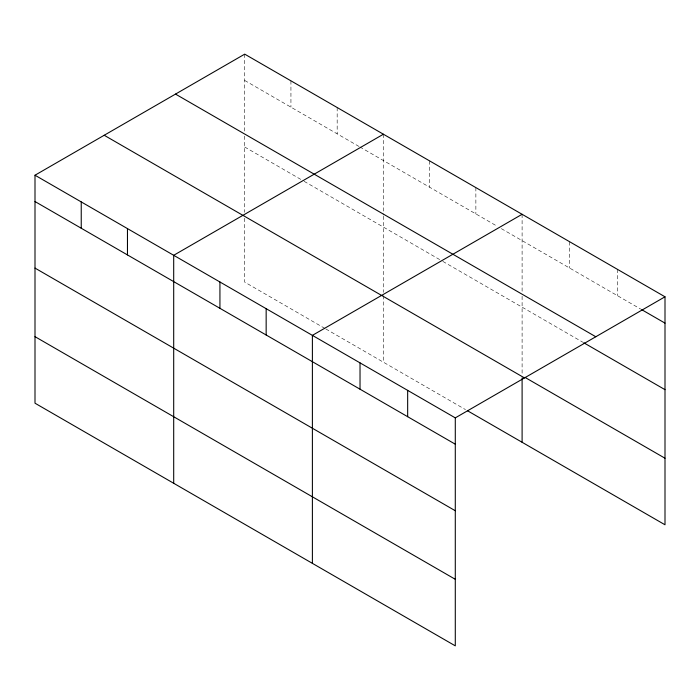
<?xml version="1.0" encoding="UTF-8"?>
<svg xmlns="http://www.w3.org/2000/svg" width="700" height="700" viewBox="0 0 700 700"><rect width="100%" height="100%" fill="white"/><g stroke="black" fill="none" stroke-linecap="round" stroke-linejoin="round"><path stroke-width="0.53" stroke-dasharray="3.5 2.62" d="M244.711 80.465L358.873 146.379M359.817 146.921L497.569 226.45M501.34 228.638L640.719 309.102M244.711 147.018L303.205 180.784M304.15 181.335L441.901 260.864M442.846 261.406L582.811 342.213M324.905 328.431L244.711 282.126L244.711 215.582M325.85 328.974L465.491 409.596M617.365 269.299L617.365 295.619M569.73 241.797L569.73 268.118M522.104 214.296L522.104 291.891M522.104 296.257L522.104 374.64M475.869 187.609L475.869 213.929M429.634 160.912L429.634 187.232M383.408 134.225L383.408 215.093M383.408 216.178L383.408 292.39M383.408 295.654L383.408 362.197M337.172 107.529L337.172 133.849M290.938 80.841L290.938 107.161M244.711 54.145L244.711 131.74M244.711 136.106L244.711 212.31"/><path stroke-width="1.05" d="M455.289 510.738L455.289 417.874L35 175.219L35 403.2L455.289 645.855L455.289 510.738L35 268.091M467.381 410.681L665 524.781L665 296.8L244.711 54.145L35 175.219M383.408 134.225L173.696 255.299L173.696 483.28M522.104 214.296L312.392 335.37L312.392 563.351M455.289 417.874L665 296.8M641.646 309.636L665 323.12M175.508 94.098L595.796 336.752M583.747 342.755L665 389.664M524.904 377.344L665 458.229M104.204 135.266L524.492 377.921M35 201.539L455.289 444.194M35 336.656L455.289 579.303M522.104 377.912L522.104 442.277M407.662 390.373L407.662 416.692M360.027 362.871L360.027 389.191M266.158 308.683L266.158 335.002M219.931 281.986L219.931 308.306M127.461 228.602L127.461 254.922M81.235 201.915L81.235 228.235"/></g></svg>
